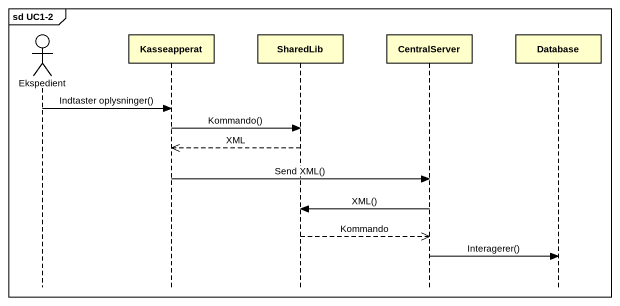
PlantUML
@startuml
mainframe sd UC1-2
hide footbox
actor Ekspedient
participant Kasseapperat
participant SharedLib
participant CentralServer
participant "Database" as Database_

Ekspedient -> Kasseapperat : Indtaster oplysninger()
Kasseapperat -> SharedLib : Kommando()
SharedLib -->> Kasseapperat : XML
Kasseapperat -> CentralServer : Send XML()
CentralServer -> SharedLib : XML()
SharedLib -->> CentralServer : Kommando
CentralServer -> Database_ : Interagerer()
@enduml
